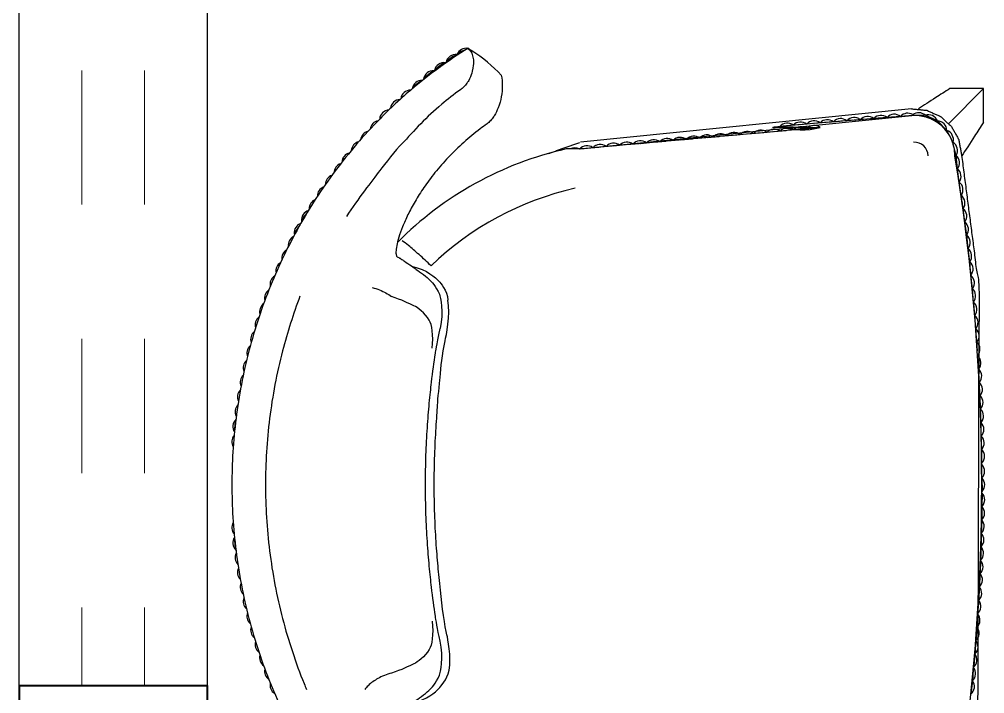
# Model space of a CAD drawing. Header units: millimetres. Extents: x 2625.3 to 2681.2, y 1230 to 1238.4.
# Drawn here: x 2625.283 to 2626.002, y 1235.815 to 1236.317 of the extents above; entities that cross this region are included whole.
import ezdxf

# ---------------------------------------------------------------- set-up
doc = ezdxf.new("R2010")
doc.units = ezdxf.units.MM
doc.linetypes.add('HIDDEN', pattern=[0.375, 0.25, -0.125])
for name, color, linetype, lineweight in [('01', 1, 'Continuous', 9), ('02', 2, 'Continuous', 20), ('ALVENARIA', 5, 'Continuous', 40), ('ESQUADRIA', 7, 'Continuous', 18)]:
    doc.layers.add(name, color=color, linetype=linetype, lineweight=lineweight)
doc.layers.add('LAYOUT', color=253, linetype='Continuous')
doc.layers.add('SOLEIRAS', color=1, linetype='Continuous')

# ---------------------------------------------------------------- blocks, each defined once
blk = doc.blocks.new('*E43')
at = {"layer": '01'}
for centre, major_axis, ratio, start_param, end_param in [((-0.01481, -0.00067), (0.005, 0.00002), 0.119606, 1.337578, 2.206939), ((0.00624, -0.00067), (-0.005, 0.00002), 0.119606, 4.076246, 4.945608), ((-0.1756, -0.03985), (0.0043, 0.00255), 0.119606, 0.702259, 1.145797), ((0.16702, -0.03985), (-0.0043, 0.00255), 0.119606, 5.137388, 5.580927), ((-0.19512, -0.04945), (0.00405, 0.00294), 0.119606, 5.737602, 6.278049), ((0.18654, -0.04945), (-0.00405, 0.00294), 0.119606, 0.005137, 0.545584), ((-0.20455, -0.05487), (0.00408, 0.00289), 0.119606, 5.963455, 6.278049), ((0.19597, -0.05487), (-0.00408, 0.00289), 0.119606, 0.005137, 0.319731), ((-0.25628, -0.09244), (0.00353, 0.00354), 0.119606, 0.687559, 1.15597), ((0.2477, -0.09244), (-0.00353, 0.00354), 0.119606, 5.127215, 5.595626), ((-0.28763, -0.12167), (0.00347, 0.0036), 0.038413, 1.941095, 2.285197), ((0.27905, -0.12167), (-0.00347, 0.0036), 0.038413, 3.997988, 4.34209), ((-0.30933, -0.14661), (0.00314, 0.00389), 0.119606, 6.017176, 6.278049), ((0.30075, -0.14661), (-0.00314, 0.00389), 0.119606, 0.005137, 0.266009), ((-0.31564, -0.15498), (0.00289, 0.00408), 0.119606, 5.574587, 6.278049), ((-0.30933, -0.14661), (0.000314, 0.000389), 0.119606, 0, 3.141593), ((0.30075, -0.14661), (-0.000314, 0.000389), 0.119606, 3.141593, 6.283185), ((0.30707, -0.15498), (-0.00289, 0.00408), 0.119606, 0.005137, 0.708599), ((-0.31564, -0.15498), (0.000289, 0.000408), 0.119606, 0, 3.141593), ((0.30707, -0.15498), (-0.000289, 0.000408), 0.119606, 3.141593, 6.283185), ((-0.32168, -0.16358), (0.000283, 0.000412), 0.119606, 0, 3.141593), ((-0.32168, -0.16358), (0.00283, 0.00412), 0.119606, 5.668618, 6.278049), ((0.3131, -0.16358), (-0.00283, 0.00412), 0.119606, 0.005137, 0.614568), ((0.3131, -0.16358), (-0.000283, 0.000412), 0.119606, 3.141593, 6.283185), ((-0.32678, -0.17218), (0.00211, 0.00453), 0.119606, 5.586492, 6.278049), ((0.3182, -0.17218), (-0.00211, 0.00453), 0.119606, 0.005137, 0.696693), ((-0.32678, -0.17218), (0.00211, 0.00453), 0.119606, 2.801855, 3.327463), ((0.31816, -0.17389), (-0.0006, 0.00496), 0.119606, 3.146729, 3.450622), ((0.3182, -0.17218), (-0.00211, 0.00453), 0.119606, 2.955722, 3.48133)]:
    blk.add_ellipse(centre, major_axis=major_axis, ratio=ratio, start_param=start_param, end_param=end_param, dxfattribs=at)
at = {"layer": '02'}
for centre, major_axis, ratio, start_param, end_param in [((-0.30159, -0.16426), (-0.03568, 0.05172), 0.469691, 1.471792, 1.529279), ((-0.32674, -0.17389), (0.0006, 0.00496), 0.119606, 2.832564, 3.136456), ((0.29301, -0.16426), (0.03568, 0.05172), 0.469691, 4.758831, 4.811393)]:
    blk.add_ellipse(centre, major_axis=major_axis, ratio=ratio, start_param=start_param, end_param=end_param, dxfattribs=at)
blk = doc.blocks.new('A$C4E085C15')
at = {"layer": 'LAYOUT'}
for p, q in [((0.62972, 0.41411), (0.62954, 0.41396)), ((0.63035, 0.41333), (0.63014, 0.41316)), ((0.63607, 0.40576), (0.63579, 0.40557)), ((0.63664, 0.40495), (0.63637, 0.40476)), ((0.64211, 0.39717), (0.64183, 0.39698)), ((0.64267, 0.39634), (0.6424, 0.39615)), ((0.575, 0.30064), (0.575, 0.31141)), ((0.57598, 0.29158), (0.57491, 0.30152)), ((0.575, 0.30064), (0.59992, 0.05411)), ((0.5753, 0.29704), (0.57504, 0.30021)), ((0.57539, 0.29705), (0.57533, 0.29704)), ((0.5755, 0.29605), (0.57541, 0.29604)), ((0.57622, 0.28708), (0.57542, 0.29604)), ((0.60492, 0.05431), (0.57999, 0.30084)), ((0.57686, 0.28162), (0.57598, 0.29158)), ((0.57638, 0.2871), (0.57621, 0.28708)), ((0.57647, 0.2861), (0.5763, 0.28609)), ((0.5771, 0.27712), (0.57631, 0.28609)), ((0.57774, 0.27166), (0.57686, 0.28162)), ((0.57726, 0.27713), (0.57709, 0.27712)), ((0.57734, 0.27614), (0.57718, 0.27612)), ((0.57798, 0.26716), (0.57719, 0.27613)), ((0.57862, 0.26169), (0.57774, 0.27166)), ((0.57813, 0.26717), (0.57798, 0.26716)), ((0.57822, 0.26618), (0.57806, 0.26616)), ((0.57887, 0.2572), (0.57807, 0.26616)), ((0.57949, 0.25173), (0.57862, 0.26169)), ((0.57901, 0.25721), (0.57886, 0.2572)), ((0.5791, 0.25622), (0.57895, 0.2562)), ((0.57975, 0.24724), (0.57896, 0.2562)), ((0.58037, 0.24177), (0.57949, 0.25173)), ((0.57989, 0.24725), (0.57974, 0.24724)), ((0.57998, 0.24625), (0.57983, 0.24624)), ((0.58063, 0.23728), (0.57984, 0.24624)), ((0.58125, 0.23181), (0.58037, 0.24177)), ((0.58077, 0.23729), (0.58063, 0.23728)), ((0.58085, 0.23629), (0.58071, 0.23628)), ((0.58152, 0.22732), (0.58072, 0.23628)), ((0.58213, 0.22185), (0.58125, 0.23181)), ((0.58164, 0.22733), (0.58151, 0.22732)), ((0.58173, 0.22633), (0.5816, 0.22632)), ((0.5824, 0.21736), (0.5816, 0.22632)), ((0.583, 0.21189), (0.58213, 0.22185)), ((0.58252, 0.21737), (0.58239, 0.21735)), ((0.58261, 0.21637), (0.58248, 0.21636)), ((0.58328, 0.20739), (0.58249, 0.21636)), ((0.58388, 0.20193), (0.583, 0.21189)), ((0.5834, 0.2074), (0.58327, 0.20739)), ((0.58349, 0.20641), (0.58336, 0.2064)), ((0.58417, 0.19743), (0.58337, 0.2064)), ((0.58476, 0.19196), (0.58388, 0.20193)), ((0.58428, 0.19744), (0.58416, 0.19743)), ((0.58436, 0.19645), (0.58425, 0.19644)), ((0.58505, 0.18747), (0.58425, 0.19644)), ((0.58564, 0.182), (0.58476, 0.19196)), ((0.58515, 0.18748), (0.58504, 0.18747)), ((0.58524, 0.18649), (0.58513, 0.18648)), ((0.58593, 0.17751), (0.58514, 0.18648)), ((0.58651, 0.17204), (0.58564, 0.182)), ((0.58603, 0.17752), (0.58592, 0.17751)), ((0.58612, 0.17652), (0.58601, 0.17652)), ((0.58682, 0.16755), (0.58602, 0.17652)), ((0.58739, 0.16208), (0.58651, 0.17204)), ((0.58691, 0.16756), (0.58681, 0.16755)), ((0.587, 0.16656), (0.5869, 0.16655)), ((0.5877, 0.15759), (0.5869, 0.16656)), ((0.58827, 0.15212), (0.58739, 0.16208)), ((0.58779, 0.1576), (0.58769, 0.15759)), ((0.58787, 0.1566), (0.58778, 0.15659)), ((0.58858, 0.14763), (0.58779, 0.15659)), ((0.58915, 0.14216), (0.58827, 0.15212)), ((0.59123, 0.15775), (0.59044, 0.12671)), ((0.59178, 0.15227), (0.5909, 0.12223)), ((0.5913, 0.15775), (0.59122, 0.15775)), ((0.59138, 0.15676), (0.59131, 0.15675)), ((0.59212, 0.14779), (0.59132, 0.15675)), ((0.59266, 0.14231), (0.59178, 0.15227)), ((0.58866, 0.14764), (0.58857, 0.14763)), ((0.58875, 0.14664), (0.58866, 0.14663)), ((0.58947, 0.13767), (0.58867, 0.14663)), ((0.59217, 0.14779), (0.59211, 0.14778)), ((0.59226, 0.14679), (0.5922, 0.14679)), ((0.593, 0.13782), (0.5922, 0.14679)), ((0.59002, 0.1322), (0.58915, 0.14216)), ((0.58954, 0.13767), (0.58946, 0.13767)), ((0.58963, 0.13668), (0.58955, 0.13667)), ((0.59035, 0.12771), (0.58955, 0.13667)), ((0.59353, 0.13235), (0.59266, 0.14231)), ((0.59305, 0.13783), (0.59299, 0.13782)), ((0.59314, 0.13683), (0.59308, 0.13683)), ((0.59388, 0.12786), (0.59309, 0.13683)), ((0.5909, 0.12223), (0.59002, 0.1322)), ((0.59441, 0.12239), (0.59353, 0.13235)), ((0.59042, 0.12771), (0.59034, 0.12771)), ((0.59051, 0.12672), (0.59043, 0.12671)), ((0.59393, 0.12787), (0.59387, 0.12786)), ((0.59402, 0.12687), (0.59396, 0.12687)), ((0.59475, 0.11783), (0.59402, 0.1268)), ((0.59522, 0.11235), (0.59442, 0.12232)), ((0.59478, 0.11783), (0.59474, 0.11783)), ((0.59486, 0.11684), (0.59482, 0.11683)), ((0.59556, 0.10786), (0.59483, 0.11683)), ((0.59603, 0.10238), (0.59522, 0.11235)), ((0.59558, 0.10786), (0.59555, 0.10786)), ((0.59567, 0.10687), (0.59563, 0.10686)), ((0.59637, 0.0979), (0.59564, 0.10687)), ((0.59683, 0.09241), (0.59603, 0.10238)), ((0.59639, 0.0979), (0.59636, 0.09789)), ((0.59647, 0.0969), (0.59644, 0.0969)), ((0.59718, 0.08793), (0.59645, 0.0969)), ((0.59764, 0.08245), (0.59683, 0.09241)), ((0.59719, 0.08793), (0.59717, 0.08793)), ((0.59727, 0.08693), (0.59726, 0.08693)), ((0.59799, 0.07796), (0.59726, 0.08693)), ((0.59844, 0.07248), (0.59764, 0.08245)), ((0.598, 0.07796), (0.59798, 0.07796)), ((0.59808, 0.07696), (0.59807, 0.07696)), ((0.59879, 0.06818), (0.59807, 0.07696)), ((0.59925, 0.06251), (0.59844, 0.07248)), ((0.5988, 0.06799), (0.59879, 0.06799)), ((0.59888, 0.067), (0.59888, 0.067)), ((0.59925, 0.06251), (0.59925, 0.06252)), ((0.59999, 0.05329), (0.59925, 0.06251)), ((0.59961, 0.05803), (0.59961, 0.05803)), ((0.59969, 0.05703), (0.59969, 0.05703)), ((0.60008, 0.04411), (0.59997, 0.05074)), ((0.59594, 0.03501), (0.60008, 0.04411)), ((0.60001, 0.04861), (0.59981, 0.04861)), ((0.59999, 0.04961), (0.59991, 0.04961)), ((0.5978, 0.0391), (0.59722, 0.03937)), ((0.59821, 0.04001), (0.59763, 0.04028)), ((0.58884, 0.02797), (0.59594, 0.03501)), ((0.59054, 0.0301), (0.59054, 0.0301)), ((0.59203, 0.03114), (0.5918, 0.03137)), ((0.59274, 0.03184), (0.59248, 0.03211)), ((0.57024, 0.02095), (0.57994, 0.02341)), ((0.57461, 0.02205), (0.57454, 0.02232)), ((0.57557, 0.0223), (0.57553, 0.02249)), ((0.57994, 0.02341), (0.58217, 0.02455)), ((0.58516, 0.02608), (0.58884, 0.02797)), ((0.59407, 0.02657), (0.62, 0.00064)), ((0.62, 0.00064), (0.62, 0.02564)), ((0.51077, 0.01319), (0.52067, 0.0146)), ((0.52067, 0.0146), (0.53059, 0.01579)), ((0.52513, 0.01513), (0.52512, 0.01529)), ((0.52613, 0.01525), (0.52611, 0.01542)), ((0.53059, 0.01579), (0.54047, 0.01733)), ((0.53504, 0.01648), (0.53502, 0.01664)), ((0.53603, 0.01664), (0.53601, 0.01678)), ((0.54047, 0.01733), (0.55037, 0.01874)), ((0.54493, 0.01797), (0.54492, 0.01807)), ((0.54592, 0.01811), (0.54591, 0.01821)), ((0.55037, 0.01874), (0.56027, 0.02015)), ((0.55483, 0.01938), (0.5548, 0.01955)), ((0.55582, 0.01952), (0.55579, 0.01971)), ((0.56027, 0.02015), (0.57024, 0.02095)), ((0.56476, 0.02051), (0.56471, 0.02111)), ((0.56576, 0.02059), (0.5657, 0.02127)), ((0.179, 0.00891), (0.16907, 0.01004)), ((0.17354, 0.00958), (0.17354, 0.00953)), ((0.17454, 0.00948), (0.17453, 0.00942)), ((0.1873, 0.00826), (0.179, 0.00891)), ((0.18349, 0.00862), (0.18349, 0.00856)), ((0.18449, 0.00852), (0.18449, 0.00848)), ((0.19892, 0.00709), (0.19043, 0.00798)), ((0.19345, 0.00771), (0.19345, 0.00766)), ((0.19445, 0.00762), (0.19444, 0.00756)), ((0.45108, 0.00709), (0.45957, 0.00798)), ((0.45556, 0.00756), (0.45555, 0.00762)), ((0.45655, 0.00766), (0.45655, 0.00771)), ((0.4627, 0.00826), (0.471, 0.00891)), ((0.46551, 0.00848), (0.46551, 0.00852)), ((0.46651, 0.00856), (0.46651, 0.00862)), ((0.471, 0.00891), (0.48093, 0.01004)), ((0.47547, 0.00942), (0.47546, 0.00948)), ((0.47646, 0.00953), (0.47646, 0.00958)), ((0.48093, 0.01004), (0.4909, 0.01091)), ((0.48542, 0.01043), (0.48541, 0.01051)), ((0.48641, 0.01052), (0.4864, 0.01062)), ((0.4909, 0.01091), (0.50082, 0.01213)), ((0.49536, 0.01146), (0.49534, 0.01161)), ((0.49636, 0.01158), (0.49634, 0.01172)), ((0.50082, 0.01213), (0.51077, 0.01319)), ((0.5053, 0.0126), (0.50528, 0.01277)), ((0.50629, 0.01271), (0.50627, 0.01289)), ((0.51522, 0.01382), (0.5152, 0.01399)), ((0.51621, 0.01396), (0.51619, 0.01412)), ((0.20889, 0.0064), (0.19892, 0.00709)), ((0.20341, 0.00687), (0.20341, 0.00678)), ((0.20441, 0.00679), (0.2044, 0.00671)), ((0.21886, 0.00557), (0.20889, 0.0064)), ((0.21338, 0.0061), (0.21338, 0.00603)), ((0.21438, 0.00603), (0.21437, 0.00595)), ((0.22541, 0.00526), (0.21886, 0.00557)), ((0.22336, 0.0054), (0.22335, 0.00536)), ((0.22435, 0.00533), (0.22435, 0.00531)), ((0.23881, 0.00427), (0.23171, 0.00486)), ((0.23333, 0.00476), (0.23333, 0.00472)), ((0.23433, 0.0047), (0.23433, 0.00464)), ((0.2488, 0.00379), (0.23881, 0.00427)), ((0.24331, 0.00418), (0.24331, 0.00405)), ((0.24431, 0.00413), (0.24431, 0.004)), ((0.25878, 0.00316), (0.2488, 0.00379)), ((0.2533, 0.00368), (0.25329, 0.00351)), ((0.2543, 0.00363), (0.25429, 0.00344)), ((0.26878, 0.00289), (0.25878, 0.00316)), ((0.26329, 0.00323), (0.26328, 0.00304)), ((0.26429, 0.00319), (0.26428, 0.00301)), ((0.27877, 0.00246), (0.26878, 0.00289)), ((0.27328, 0.00286), (0.27327, 0.0027)), ((0.27428, 0.00282), (0.27427, 0.00266)), ((0.28877, 0.00239), (0.27877, 0.00246)), ((0.28327, 0.00255), (0.28327, 0.00243)), ((0.28427, 0.00252), (0.28427, 0.00242)), ((0.29876, 0.00196), (0.28877, 0.00239)), ((0.29327, 0.00231), (0.29327, 0.00219)), ((0.29427, 0.00229), (0.29426, 0.00215)), ((0.30876, 0.00188), (0.29876, 0.00196)), ((0.30326, 0.00213), (0.30326, 0.00192)), ((0.30426, 0.00212), (0.30426, 0.00192)), ((0.31876, 0.00172), (0.30876, 0.00188)), ((0.31326, 0.00202), (0.31326, 0.00181)), ((0.31426, 0.00201), (0.31426, 0.00179)), ((0.33, 0.0019), (0.32, 0.00171)), ((0.3245, 0.00197), (0.3245, 0.0018)), ((0.3255, 0.00197), (0.3255, 0.00181)), ((0.33, 0.0019), (0.34, 0.00188)), ((0.3345, 0.00189), (0.3345, 0.002)), ((0.3355, 0.00189), (0.3355, 0.00201)), ((0.34124, 0.00188), (0.35124, 0.00196)), ((0.34574, 0.00192), (0.34574, 0.00212)), ((0.34674, 0.00192), (0.34674, 0.00213)), ((0.35124, 0.00196), (0.36123, 0.00239)), ((0.35574, 0.00215), (0.35573, 0.00229)), ((0.35673, 0.00219), (0.35673, 0.00231)), ((0.36123, 0.00239), (0.37123, 0.00246)), ((0.36573, 0.00242), (0.36573, 0.00252)), ((0.36673, 0.00243), (0.36673, 0.00255)), ((0.37123, 0.00246), (0.38122, 0.00289)), ((0.37573, 0.00266), (0.37572, 0.00282)), ((0.37673, 0.0027), (0.37672, 0.00286)), ((0.38122, 0.00289), (0.39122, 0.00316)), ((0.38572, 0.00301), (0.38571, 0.00319)), ((0.38672, 0.00304), (0.38671, 0.00323)), ((0.39122, 0.00316), (0.4012, 0.00379)), ((0.39571, 0.00344), (0.3957, 0.00363)), ((0.39671, 0.00351), (0.3967, 0.00368)), ((0.4012, 0.00379), (0.41119, 0.00427)), ((0.40569, 0.004), (0.40569, 0.00413)), ((0.40669, 0.00405), (0.40669, 0.00418)), ((0.41119, 0.00427), (0.41829, 0.00486)), ((0.41567, 0.00464), (0.41567, 0.0047)), ((0.41667, 0.00472), (0.41667, 0.00476)), ((0.42459, 0.00526), (0.43114, 0.00557)), ((0.42565, 0.00531), (0.42565, 0.00533)), ((0.42665, 0.00536), (0.42664, 0.0054)), ((0.43114, 0.00557), (0.44111, 0.0064)), ((0.43563, 0.00595), (0.43562, 0.00603)), ((0.43662, 0.00603), (0.43662, 0.0061)), ((0.44111, 0.0064), (0.45108, 0.00709)), ((0.4456, 0.00671), (0.44559, 0.00679)), ((0.44659, 0.00678), (0.44659, 0.00687)), ((0.595, 0.00064), (0.62, 0.00064))]:
    blk.add_line(p, q, dxfattribs=at)
for centre, radius, start, end in [((0.24867, 0.5469), 0.00725, 65.83325, 136.72178), ((0.25974, 0.54894), 0.00725, 64.19331, 135.04813), ((0.27066, 0.55069), 0.00725, 61.7426, 134.24501), ((0.28164, 0.55241), 0.00725, 55.82564, 136.90266), ((0.29304, 0.55318), 0.00725, 58.44199, 130.93375), ((0.35696, 0.55318), 0.00725, 49.06625, 121.55801), ((0.36836, 0.55241), 0.00725, 43.09734, 124.17436), ((0.37934, 0.55069), 0.00725, 45.75499, 118.2574), ((0.39026, 0.54894), 0.00725, 44.95187, 115.80669), ((0.40133, 0.5469), 0.00725, 43.27822, 114.16675), ((0.21677, 0.53912), 0.00725, 70.68933, 141.57364), ((0.22717, 0.54197), 0.00725, 69.09904, 139.96986), ((0.23796, 0.5446), 0.00725, 67.46392, 138.32205), ((0.41204, 0.5446), 0.00725, 41.67795, 112.53608), ((0.42283, 0.54197), 0.00725, 40.03014, 110.90096), ((0.43323, 0.53912), 0.00725, 38.42636, 109.31067), ((0.1961, 0.53251), 0.00725, 73.82035, 144.89066), ((0.20604, 0.53585), 0.00725, 72.34448, 143.24756), ((0.44396, 0.53585), 0.00725, 36.75244, 107.65552), ((0.4539, 0.53251), 0.00725, 35.10934, 106.17965), ((0.17577, 0.52471), 0.00725, 77.1368, 148.07714), ((0.18589, 0.52876), 0.00725, 75.40478, 146.54978), ((0.46411, 0.52876), 0.00725, 33.45022, 104.59522), ((0.47423, 0.52471), 0.00725, 31.92286, 102.8632), ((0.48424, 0.52037), 0.00725, 30.30674, 101.20888), ((0.49365, 0.516), 0.00725, 28.52251, 99.87224), ((0.50343, 0.51108), 0.00725, 27.01134, 98.08441), ((0.51277, 0.50666), 0.00725, 18.76242, 97.2214), ((0.52224, 0.50121), 0.00725, 17.33616, 97.8271), ((0.53071, 0.49549), 0.00725, 21.67283, 92.99507), ((0.53995, 0.48943), 0.00725, 20.53048, 91.66407), ((0.54851, 0.4835), 0.00725, 18.91284, 90.09485), ((0.55712, 0.47717), 0.00725, 17.35668, 88.37336), ((0.56497, 0.47111), 0.00725, 15.236, 86.81535), ((0.5733, 0.46421), 0.00725, 13.9726, 85.36979), ((0.58115, 0.45732), 0.00725, 12.73262, 83.37843), ((0.58891, 0.45011), 0.00725, 11.38145, 81.44388), ((0.5968, 0.44305), 0.00725, 3.53271, 86.00616), ((0.60456, 0.43502), 0.00725, 1.50202, 84.56181), ((0.325, 0.25516), 0.25625, 12.68038, 45.22664), ((0.61158, 0.4273), 0.00725, 359.7605, 83.05037), ((0.61883, 0.41886), 0.00725, 356.47847, 81.64065), ((0.62598, 0.41045), 0.00725, 355.75005, 82.08219), ((0.325, 0.25516), 0.22625, 12.68038, 43.90763), ((0.6321, 0.40234), 0.00725, 352.11481, 78.44696), ((0.63809, 0.3938), 0.00725, 351.28531, 77.61746), ((0.64276, 0.38595), 0.00725, 349.78816, 68.07606), ((0.64227, 0.38581), 0.00725, 323.75067, 332.78316), ((0.64276, 0.38595), 0.00725, 341.74392, 345.75175), ((0.56856, 0.30501), 0.00725, 332.67871, 27.36174), ((0.57023, 0.29599), 0.00725, 322.5582, 49.76384), ((0.57119, 0.28614), 0.00725, 321.43123, 48.63687), ((0.57207, 0.27618), 0.00725, 321.43123, 48.63687), ((0.57295, 0.26621), 0.00725, 321.43123, 48.63687), ((0.57383, 0.25625), 0.00725, 321.43123, 48.63687), ((0.5747, 0.24629), 0.00725, 321.43123, 48.63687), ((0.57558, 0.23633), 0.00725, 321.43123, 48.63687), ((0.57646, 0.22637), 0.00725, 321.43123, 48.63687), ((0.57734, 0.21641), 0.00725, 321.43123, 48.63687), ((0.57821, 0.20645), 0.00725, 321.43123, 48.63687), ((0.57909, 0.19648), 0.00725, 321.43123, 48.63687), ((0.57997, 0.18652), 0.00725, 321.43123, 48.63687), ((0.58085, 0.17656), 0.00725, 321.43123, 48.63687), ((0.58172, 0.1666), 0.00725, 321.43123, 48.63687), ((0.5826, 0.15664), 0.00725, 321.43123, 48.63687), ((0.58348, 0.14668), 0.00725, 321.43123, 48.63687), ((0.64676, 0.13564), 0.05744, 163.16315, 193.49039), ((0.58699, 0.14683), 0.00725, 321.43123, 48.63687), ((0.58436, 0.13672), 0.00725, 321.43123, 48.63687), ((0.58787, 0.13687), 0.00725, 321.43123, 48.63687), ((0.58523, 0.12675), 0.00725, 321.43123, 48.63687), ((0.58874, 0.12691), 0.00725, 321.43123, 48.63687), ((0.58959, 0.11691), 0.00725, 321.01228, 48.21791), ((0.59039, 0.10694), 0.00725, 321.01228, 48.21791), ((0.5912, 0.09698), 0.00725, 321.01228, 48.21791), ((0.592, 0.08701), 0.00725, 321.01228, 48.21791), ((0.59281, 0.07704), 0.00725, 321.01228, 48.21791), ((0.59361, 0.06707), 0.00725, 321.01228, 48.21791), ((0.59441, 0.05711), 0.00725, 328.50549, 48.21791), ((0.57, 0.05197), 0.03, 270, 4.08562), ((0.57, 0.05197), 0.01, 270, 4.08562), ((0.59475, 0.04903), 0.00725, 317.26434, 36.24829), ((0.59323, 0.04173), 0.00725, 291.96319, 19.16883), ((0.58869, 0.03522), 0.00725, 271.13293, 358.33857), ((0.325, 1.5126), 1.51063, 260.66628, 279.33372), ((0.5738, 0.02727), 0.00725, 240.63719, 327.84283), ((0.58199, 0.03036), 0.00725, 253.53664, 340.74228), ((0.51498, 0.01909), 0.00725, 234.48597, 321.69161), ((0.525, 0.02041), 0.00725, 233.26162, 320.46726), ((0.53473, 0.02175), 0.00725, 235.264, 322.46964), ((0.54468, 0.02323), 0.00725, 234.50637, 321.712), ((0.55458, 0.02465), 0.00725, 234.50637, 321.712), ((0.56484, 0.02578), 0.00725, 230.95204, 318.15768), ((0.17463, 0.01469), 0.00725, 219.91773, 307.12337), ((0.1844, 0.01376), 0.00725, 221.92012, 308.88672), ((0.19449, 0.01283), 0.00725, 220.67427, 307.64132), ((0.45551, 0.01283), 0.00725, 232.35868, 319.32573), ((0.4656, 0.01376), 0.00725, 231.11328, 318.07988), ((0.47537, 0.01469), 0.00725, 232.87663, 320.08227), ((0.48546, 0.01571), 0.00725, 231.38905, 318.59468), ((0.49522, 0.01673), 0.00725, 233.39143, 320.59707), ((0.50524, 0.01788), 0.00725, 232.48359, 319.68923), ((0.20427, 0.01198), 0.00725, 222.43807, 309.64371), ((0.21431, 0.01122), 0.00725, 221.64612, 308.85175), ((0.22411, 0.01058), 0.00725, 223.6485, 310.19638), ((0.23427, 0.00991), 0.00725, 222.3015, 308.85175), ((0.24406, 0.00927), 0.00725, 223.6485, 310.85414), ((0.25412, 0.00871), 0.00725, 222.83068, 310.03632), ((0.26392, 0.00828), 0.00725, 224.83306, 312.0387), ((0.274, 0.00792), 0.00725, 223.94784, 311.15347), ((0.28381, 0.00767), 0.00725, 225.95022, 313.15586), ((0.29399, 0.00742), 0.00725, 223.94784, 311.15347), ((0.3038, 0.00717), 0.00725, 225.95022, 313.15586), ((0.31385, 0.00705), 0.00725, 225.45112, 312.65675), ((0.3249, 0.00705), 0.00725, 227.4535, 314.65914), ((0.33501, 0.00714), 0.00725, 226.30888, 313.51452), ((0.3462, 0.00717), 0.00725, 226.84414, 314.04978), ((0.35601, 0.00742), 0.00725, 228.84653, 316.05216), ((0.36619, 0.00767), 0.00725, 226.84414, 314.04978), ((0.376, 0.00792), 0.00725, 228.84653, 316.05216), ((0.38608, 0.00828), 0.00725, 227.9613, 315.16694), ((0.39588, 0.00871), 0.00725, 229.96368, 317.16932), ((0.40594, 0.00927), 0.00725, 229.14586, 316.3515), ((0.41573, 0.00991), 0.00725, 231.14825, 317.6985), ((0.42589, 0.01058), 0.00725, 229.80362, 316.3515), ((0.43569, 0.01122), 0.00725, 231.14825, 318.35388), ((0.44573, 0.01198), 0.00725, 230.35629, 317.56193)]:
    blk.add_arc(centre, radius, start, end, dxfattribs=at)
for centre, major_axis, ratio, start_param, end_param in [((0.28119, 0.5576), (0.00498, 0.00042), 0.119606, 0.745049, 2.845226), ((0.36881, 0.5576), (0.00498, -0.00042), 0.119606, 0.296366, 2.396543), ((0.51583, 0.51088), (0.00405, -0.00294), 0.119606, 1.047, 3.146729), ((0.52526, 0.50546), (0.00408, -0.00289), 0.119606, 0.890037, 3.146729), ((0.53407, 0.49947), (0.00382, -0.00323), 0.119606, 1.772534, 3.135311), ((0.56874, 0.47471), (0.00345, -0.00362), 0.119606, 1.775609, 3.101059), ((0.62291, 0.42211), (0.00312, -0.00391), 0.119606, 0.278589, 2.994655), ((0.325, 0.18312), (0.36634, -0.11376), 0.994275, 0.858681, 0.992322), ((0.63004, 0.41372), (0.00314, -0.00389), 0.119606, -0.682315, 3.146729), ((0.63635, 0.40535), (0.00289, -0.00408), 0.119606, -0.556961, 3.146729), ((0.64239, 0.39675), (0.00283, -0.00412), 0.119606, -0.665684, 3.146729), ((0.64749, 0.38815), (0.00211, -0.00453), 0.119606, 1.028869, 3.146729), ((0.6223, 0.39607), (0.03568, 0.05172), 0.469691, 4.294008, 4.758831)]:
    blk.add_ellipse(centre, major_axis=major_axis, ratio=ratio, start_param=start_param, end_param=end_param, dxfattribs=at)
for points, degree, knots in [([(0.62, 0.4259), (0.61292, 0.43422), (0.60541, 0.4423), (0.58532, 0.46208), (0.57222, 0.4733), (0.5451, 0.49355), (0.53108, 0.50258), (0.50345, 0.5181), (0.48866, 0.52528), (0.45758, 0.53787), (0.44129, 0.54329), (0.40807, 0.55194), (0.39113, 0.55517), (0.35757, 0.55938), (0.34095, 0.56035), (0.30905, 0.56035), (0.29243, 0.55938), (0.25887, 0.55517), (0.24193, 0.55194), (0.20871, 0.54329), (0.19242, 0.53787), (0.16134, 0.52528), (0.14655, 0.5181), (0.11892, 0.50258), (0.1049, 0.49355), (0.07778, 0.4733), (0.06468, 0.46208), (0.04459, 0.4423), (0.03708, 0.43422), (0.03, 0.4259)], 3, [6.630752, 6.630752, 6.630752, 6.630752, 9.762136, 9.762136, 14.643203, 14.643203, 19.524271, 19.524271, 24.307915, 24.307915, 29.091559, 29.091559, 33.875203, 33.875203, 38.658847, 38.658847, 43.442491, 43.442491, 48.226135, 48.226135, 53.009779, 53.009779, 57.793423, 57.793423, 62.674491, 62.674491, 67.555559, 67.555559, 70.686943, 70.686943, 70.686943, 70.686943]), ([(0.4653, 0.50965), (0.45215, 0.51465), (0.43853, 0.51901), (0.40807, 0.52694), (0.39113, 0.53017), (0.35757, 0.53438), (0.34095, 0.53535), (0.30905, 0.53535), (0.29243, 0.53438), (0.25887, 0.53017), (0.24193, 0.52694), (0.20871, 0.51829), (0.19242, 0.51287), (0.17544, 0.50599), (0.17401, 0.5054), (0.17259, 0.5048)], 3, [25.10429, 25.10429, 25.10429, 25.10429, 29.091559, 29.091559, 33.875203, 33.875203, 38.658847, 38.658847, 43.442491, 43.442491, 48.226135, 48.226135, 53.009779, 53.009779, 53.452462, 53.452462, 53.452462, 53.452462]), ([(0.61907, 0.39019), (0.61563, 0.39502), (0.61202, 0.39967), (0.60363, 0.40964), (0.59879, 0.41485), (0.58876, 0.42467), (0.58341, 0.42944), (0.57446, 0.43809), (0.56376, 0.44668), (0.55061, 0.45632), (0.53833, 0.46632), (0.52465, 0.47508)], 3, [13.265279, 13.265279, 13.265279, 13.265279, 15.001674, 15.001674, 17.144771, 17.144771, 19.301805, 19.301805, 21.458839, 21.458839, 25.305267, 25.305267, 25.305267, 25.305267]), ([(0.1847, 0.44149), (0.1837, 0.44517), (0.1823, 0.44866), (0.17927, 0.45411), (0.17753, 0.45668), (0.17445, 0.4598), (0.17356, 0.4606), (0.17259, 0.46133)], 3, [31.413921, 31.413921, 31.413921, 31.413921, 35.660038, 35.660038, 39.091817, 39.091817, 40.34336, 40.34336, 40.34336, 40.34336]), ([(0.47185, 0.45578), (0.47086, 0.45212), (0.46947, 0.44865), (0.46703, 0.44428), (0.46616, 0.4429), (0.46511, 0.44149)], 3, [29.389924, 29.389924, 29.389924, 29.389924, 33.6069, 33.6069, 35.471298, 35.471298, 35.471298, 35.471298]), ([(0.22325, 0.41128), (0.21354, 0.40998), (0.20543, 0.41138), (0.19712, 0.41669), (0.1927, 0.42216), (0.18984, 0.4286), (0.18715, 0.43397), (0.1847, 0.44149)], 3, [38.837382, 38.837382, 38.837382, 38.837382, 40.08011, 40.08011, 42.067196, 42.067196, 44.868863, 44.868863, 44.868863, 44.868863]), ([(0.42656, 0.41128), (0.43627, 0.40998), (0.44438, 0.41138), (0.45269, 0.41669), (0.4571, 0.42216), (0.45997, 0.4286), (0.46265, 0.43397), (0.46511, 0.44149)], 3, [38.837382, 38.837382, 38.837382, 38.837382, 40.08011, 40.08011, 42.067196, 42.067196, 44.868863, 44.868863, 44.868863, 44.868863]), ([(0.15778, 0.43279), (0.15928, 0.43025), (0.16292, 0.42534), (0.16533, 0.42184), (0.16893, 0.41663), (0.1736, 0.41164), (0.1769, 0.40847), (0.18523, 0.40485), (0.19603, 0.40251), (0.20846, 0.4053)], 3, [0.5552415, 0.5552415, 0.5552415, 0.5552415, 0.6303893, 0.6303893, 0.7453951, 0.7453951, 0.8243991, 0.8243991, 0.8526411, 0.8526411, 0.8526411, 0.8526411]), ([(0.49202, 0.43279), (0.49053, 0.43025), (0.48688, 0.42534), (0.48448, 0.42184), (0.48088, 0.41663), (0.47621, 0.41164), (0.47291, 0.40847), (0.46458, 0.40485), (0.45377, 0.40251), (0.44135, 0.4053)], 3, [0.5552415, 0.5552415, 0.5552415, 0.5552415, 0.6303893, 0.6303893, 0.7453951, 0.7453951, 0.8243991, 0.8243991, 0.8526411, 0.8526411, 0.8526411, 0.8526411]), ([(0.488, 0.41206), (0.49091, 0.41505), (0.49374, 0.41808), (0.4989, 0.42383), (0.50119, 0.42651), (0.50455, 0.43069), (0.50575, 0.4323), (0.50659, 0.43358)], 3, [0, 0, 0, 0, 1.251994, 1.251994, 2.502098, 2.502098, 3.505747, 3.505747, 3.505747, 3.505747]), ([(0.495, 0.43753), (0.4947, 0.43729), (0.49415, 0.43624), (0.49366, 0.43527), (0.49295, 0.434), (0.49222, 0.43279)], 3, [14.055267, 14.055267, 14.055267, 14.055267, 15.146287, 15.146287, 15.479687, 15.479687, 15.479687, 15.479687]), ([(0.59376, 0.37038), (0.59251, 0.37214), (0.59123, 0.37385), (0.58685, 0.37959), (0.58348, 0.38368), (0.57637, 0.39162), (0.57264, 0.39547), (0.56504, 0.40269), (0.56117, 0.40607), (0.55358, 0.41221), (0.54985, 0.41497), (0.54285, 0.41979), (0.53938, 0.42199), (0.53259, 0.42596), (0.52927, 0.42773), (0.52294, 0.43083), (0.51991, 0.43216), (0.51428, 0.43439), (0.51167, 0.4353), (0.50696, 0.43673), (0.50485, 0.43725), (0.5012, 0.43796), (0.49965, 0.43814), (0.49716, 0.43821), (0.49622, 0.4381), (0.49535, 0.43776), (0.49515, 0.43765), (0.495, 0.43753)], 3, [46.002716, 46.002716, 46.002716, 46.002716, 46.663641, 46.663641, 48.254608, 48.254608, 49.845575, 49.845575, 51.436542, 51.436542, 53.027509, 53.027509, 54.594088, 54.594088, 56.160668, 56.160668, 57.727248, 57.727248, 59.293828, 59.293828, 60.860408, 60.860408, 62.426987, 62.426987, 63.993567, 63.993567, 64.565568, 64.565568, 64.565568, 64.565568]), ([(0.162, 0.42662), (0.16514, 0.41439), (0.17023, 0.40913), (0.17447, 0.40515), (0.17964, 0.40017), (0.18676, 0.39855)], 3, [14.055267, 14.055267, 14.055267, 14.055267, 15.146287, 15.146287, 15.479687, 15.479687, 15.479687, 15.479687]), ([(0.48781, 0.42662), (0.48467, 0.41439), (0.47958, 0.40913), (0.47534, 0.40515), (0.46995, 0.40019), (0.46248, 0.39943)], 3, [14.055267, 14.055267, 14.055267, 14.055267, 15.146287, 15.146287, 15.479687, 15.479687, 15.479687, 15.479687]), ([(0.20846, 0.4053), (0.21783, 0.40728), (0.22485, 0.40843), (0.23386, 0.40981), (0.24097, 0.41079), (0.25346, 0.41226), (0.25869, 0.41283), (0.27003, 0.41389), (0.27614, 0.41439), (0.28909, 0.41523), (0.29594, 0.41558), (0.31016, 0.41606), (0.31754, 0.41619), (0.33246, 0.41619), (0.33984, 0.41606), (0.35406, 0.41558), (0.36091, 0.41523), (0.37386, 0.41439), (0.37997, 0.41389), (0.39131, 0.41283), (0.39654, 0.41226), (0.40903, 0.41079), (0.41614, 0.40981), (0.42515, 0.40843), (0.42741, 0.40808), (0.44135, 0.4053)], 3, [24.36572, 24.36572, 24.36572, 24.36572, 25.631343, 25.631343, 29.292963, 29.292963, 31.531899, 31.531899, 33.770835, 33.770835, 36.009771, 36.009771, 38.248706, 38.248706, 40.487642, 40.487642, 42.726578, 42.726578, 44.965513, 44.965513, 47.204449, 47.204449, 50.86607, 50.86607, 52.131692, 52.131692, 52.131692, 52.131692]), ([(0.18676, 0.39855), (0.19621, 0.39666), (0.21098, 0.39972), (0.21915, 0.40164), (0.23476, 0.40395), (0.25346, 0.40574), (0.25869, 0.40631), (0.27003, 0.40737), (0.27614, 0.40787), (0.28909, 0.40871), (0.29594, 0.40906), (0.31016, 0.40954), (0.31754, 0.40968), (0.33246, 0.40968), (0.33984, 0.40954), (0.35406, 0.40906), (0.36091, 0.40871), (0.37386, 0.40787), (0.37997, 0.40737), (0.38848, 0.40699), (0.40016, 0.40582), (0.4125, 0.40465), (0.42201, 0.40365), (0.43568, 0.40082), (0.45136, 0.39765), (0.46248, 0.39943)], 3, [24.36572, 24.36572, 24.36572, 24.36572, 25.631343, 25.631343, 29.292963, 29.292963, 31.531899, 31.531899, 33.770835, 33.770835, 36.009771, 36.009771, 38.248706, 38.248706, 40.487642, 40.487642, 42.726578, 42.726578, 44.965513, 44.965513, 47.204449, 47.204449, 50.86607, 50.86607, 52.131692, 52.131692, 52.131692, 52.131692]), ([(0.626, 0.38398), (0.62515, 0.3845), (0.62414, 0.38519), (0.62317, 0.38593), (0.62216, 0.38675), (0.62048, 0.3884), (0.61974, 0.38926), (0.61907, 0.39019)], 3, [4.133241, 4.133241, 4.133241, 4.133241, 4.216386, 4.216386, 4.6030765, 4.6030765, 4.9397854, 4.9397854, 4.9397854, 4.9397854]), ([(0.6499, 0.38467), (0.64857, 0.38285), (0.64639, 0.38172), (0.64288, 0.38055), (0.63969, 0.3803), (0.63723, 0.38055), (0.63307, 0.38123), (0.6302, 0.38208), (0.62721, 0.38317), (0.626, 0.38398)], 3, [4.458158, 4.458158, 4.458158, 4.458158, 4.743656, 4.743656, 5.427024, 5.427024, 6.103919, 6.103919, 6.566716, 6.566716, 6.566716, 6.566716]), ([(0.59968, 0.36499), (0.59943, 0.36514), (0.59917, 0.3653), (0.59783, 0.36617), (0.59683, 0.36698), (0.59516, 0.36861), (0.59443, 0.36946), (0.59376, 0.37038)], 3, [10.1876323, 10.1876323, 10.1876323, 10.1876323, 10.2750859, 10.2750859, 10.6628094, 10.6628094, 11.0002265, 11.0002265, 11.0002265, 11.0002265]), ([(0.63, 0.35974), (0.62741, 0.35927), (0.62481, 0.35903), (0.61955, 0.35898), (0.61672, 0.35921), (0.61112, 0.36023), (0.60835, 0.36102), (0.6036, 0.36289), (0.60159, 0.36387), (0.59968, 0.36499)], 3, [18.897408, 18.897408, 18.897408, 18.897408, 19.654683, 19.654683, 20.482468, 20.482468, 21.310253, 21.310253, 21.962314, 21.962314, 21.962314, 21.962314]), ([(0.60492, 0.05429), (0.60382, 0.04299), (0.59928, 0.03282), (0.59177, 0.02458), (0.58205, 0.01912), (0.57024, 0.01698)], 1, [0, 0, 1.134829, 2.249157, 3.364222, 4.479261, 5.678805, 5.678805]), ([(0.59763, 0.04028), (0.59884, 0.0437), (0.59982, 0.04861)], 1, [3.4790496, 3.4790496, 3.8408945, 4.3396727, 4.3396727]), ([(0.62, 0.02564), (0.61764, 0.02934), (0.6154, 0.03286), (0.61021, 0.04093), (0.6074, 0.04526), (0.60487, 0.04911)], 3, [4.62258, 4.62258, 4.62258, 4.62258, 8.080875, 8.080875, 13.0762, 13.0762, 13.0762, 13.0762]), ([(0.59248, 0.0321), (0.59478, 0.03505), (0.59723, 0.03936)], 1, [2.5125851, 2.5125851, 2.8847668, 3.3796607, 3.3796607]), ([(0.58523, 0.02612), (0.58819, 0.02811), (0.59181, 0.03136)], 1, [1.5725366, 1.5725366, 1.9286166, 2.4130832, 2.4130832]), ([(0.57553, 0.02248), (0.57977, 0.0236), (0.58209, 0.02451)], 1, [0.5357386, 0.5357386, 0.9730974, 1.2212377, 1.2212377]), ([(0.57024, 0.01698), (0.47103, 0.00406), (0.16953, 0.005), (0.07976, 0.01698)], 1, [0, 0, 10.005452, 40.15496, 49.212484, 49.212484]), ([(0.595, 0.00064), (0.59129, 0.00299), (0.58778, 0.00524), (0.57898, 0.0109), (0.57406, 0.0141), (0.56979, 0.0169)], 3, [4.62258, 4.62258, 4.62258, 4.62258, 8.080875, 8.080875, 13.842637, 13.842637, 13.842637, 13.842637]), ([(0.17453, 0.00945), (0.1788, 0.00903), (0.18349, 0.00858)], 1, [9.5764008, 9.5764008, 10.005488, 10.4761242, 10.4761242])]:
    blk.add_open_spline(points, degree=degree, knots=knots, dxfattribs=at)
for points, degree in [([(0.5717, 0.32443), (0.57993, 0.30134)], 1), ([(0.59969, 0.05698), (0.59969, 0.05698), (0.59969, 0.05698), (0.59969, 0.05698)], 3), ([(0.59991, 0.04961), (0.59998, 0.05065)], 1), ([(0.56571, 0.02124), (0.56961, 0.02187)], 1), ([(0.57018, 0.02197), (0.57454, 0.02231)], 1), ([(0.51619, 0.01409), (0.52512, 0.01525)], 1), ([(0.52611, 0.01539), (0.53502, 0.01661)], 1), ([(0.53601, 0.01675), (0.54492, 0.01803)], 1), ([(0.54591, 0.01818), (0.55481, 0.01952)], 1), ([(0.5558, 0.01967), (0.56472, 0.02108)], 1), ([(0.5637, 0.02092), (0.56369, 0.02093), (0.56368, 0.02094), (0.56366, 0.02094)], 3), ([(0.17193, 0.00971), (0.17354, 0.00955)], 1), ([(0.18449, 0.00849), (0.18494, 0.00845)], 1), ([(0.18891, 0.00808), (0.18902, 0.00807)], 1), ([(0.19252, 0.00776), (0.19345, 0.00768)], 1), ([(0.19444, 0.00759), (0.20341, 0.00684)], 1), ([(0.44659, 0.00684), (0.45555, 0.00759)], 1), ([(0.45655, 0.00768), (0.45754, 0.00777)], 1), ([(0.46098, 0.00807), (0.46109, 0.00808)], 1), ([(0.46502, 0.00844), (0.46551, 0.00849)], 1), ([(0.46651, 0.00858), (0.47547, 0.00945)], 1), ([(0.47646, 0.00955), (0.47807, 0.00971)], 1), ([(0.48091, 0.01001), (0.48097, 0.01001)], 1), ([(0.48275, 0.0102), (0.48541, 0.01048)], 1), ([(0.48641, 0.01059), (0.49535, 0.01157)], 1), ([(0.49634, 0.01169), (0.50528, 0.01274)], 1), ([(0.50628, 0.01286), (0.5152, 0.01396)], 1), ([(0.20441, 0.00676), (0.21338, 0.00607)], 1), ([(0.21438, 0.006), (0.22335, 0.00537)], 1), ([(0.22875, 0.00501), (0.22893, 0.005)], 1), ([(0.23294, 0.00475), (0.23333, 0.00473)], 1), ([(0.23433, 0.00467), (0.24331, 0.00416)], 1), ([(0.24431, 0.0041), (0.2533, 0.00365)], 1), ([(0.2543, 0.00361), (0.26329, 0.00321)], 1), ([(0.26428, 0.00317), (0.27328, 0.00284)], 1), ([(0.27428, 0.00281), (0.28327, 0.00253)], 1), ([(0.28427, 0.0025), (0.29327, 0.00229)], 1), ([(0.29427, 0.00227), (0.30326, 0.00211)], 1), ([(0.30426, 0.0021), (0.31326, 0.002)], 1), ([(0.31426, 0.002), (0.3245, 0.00196)], 1), ([(0.3255, 0.00196), (0.3345, 0.00199)], 1), ([(0.3355, 0.00199), (0.34574, 0.0021)], 1), ([(0.34674, 0.00211), (0.35573, 0.00227)], 1), ([(0.35673, 0.00229), (0.36573, 0.00251)], 1), ([(0.36673, 0.00253), (0.37572, 0.00281)], 1), ([(0.37672, 0.00284), (0.38572, 0.00317)], 1), ([(0.38671, 0.00321), (0.3957, 0.00361)], 1), ([(0.3967, 0.00365), (0.40569, 0.00411)], 1), ([(0.40669, 0.00416), (0.41567, 0.00467)], 1), ([(0.41667, 0.00473), (0.41714, 0.00476)], 1), ([(0.42107, 0.00501), (0.42124, 0.00502)], 1), ([(0.42665, 0.00537), (0.43562, 0.006)], 1), ([(0.43662, 0.00607), (0.44559, 0.00676)], 1)]:
    blk.add_open_spline(points, degree=degree, dxfattribs=at)
blk.add_blockref('*E43', (0.32929, 0.56033), dxfattribs=at)

msp = doc.modelspace()

# ---------------------------------------------------------------- linework, layer by layer
at = {"layer": 'ALVENARIA'}
for p, q in [((2625.28266, 1235.82074), (2625.28266, 1235.34174)), ((2625.28266, 1235.82074), (2625.42266, 1235.82074)), ((2625.42266, 1235.82074), (2625.42266, 1235.34174))]:
    msp.add_line(p, q, dxfattribs=at)
at = {"layer": 'ESQUADRIA', "linetype": 'HIDDEN', "ltscale": 0.2}
for p, q in [((2625.32933, 1236.67874), (2625.32933, 1235.82074)), ((2625.37599, 1236.67874), (2625.37599, 1235.82074))]:
    msp.add_line(p, q, dxfattribs=at)
at = {"layer": 'SOLEIRAS', "color": 43}
for p, q in [((2625.28266, 1235.82074), (2625.28266, 1236.67874)), ((2625.42266, 1236.67874), (2625.42266, 1235.82074))]:
    msp.add_line(p, q, dxfattribs=at)

# ---------------------------------------------------------------- block references
at = {"rotation": 90}
msp.add_blockref('A$C4E085C15', (2626.0013, 1235.6452), dxfattribs=at)

doc.saveas('drawing.dxf')
